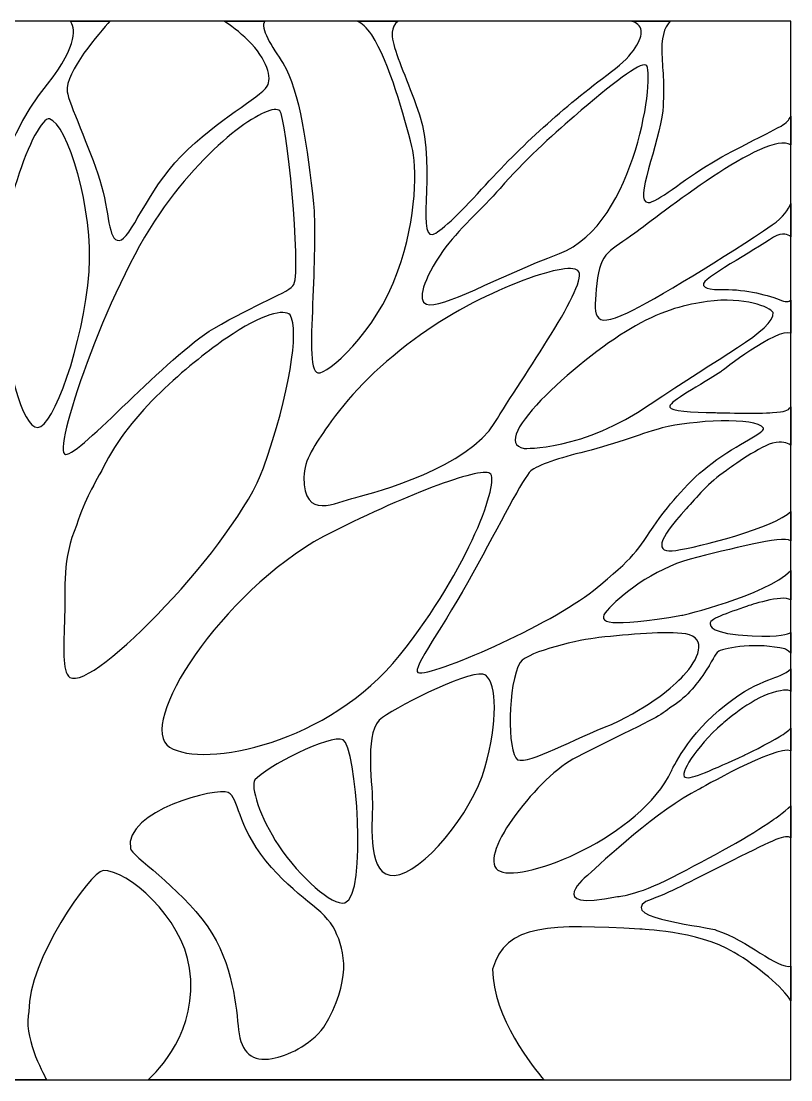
# Model space of a CAD drawing. Header units: centimetres. Extents: x -27.5 to -1.9, y -9.5 to -3.
# Drawn here: x -25.14 to -20.45, y -9.5 to -3.04 of the extents above; entities that cross this region are included whole.
import ezdxf

# ---------------------------------------------------------------- set-up
doc = ezdxf.new("R2010")
doc.units = ezdxf.units.CM
doc.header["$MEASUREMENT"] = 0
doc.layers.add('layer 1', color=7, linetype='Continuous')

msp = doc.modelspace()

# ---------------------------------------------------------------- linework, layer by layer
at = {"layer": 'layer 1', "color": 7}
msp.add_open_spline([(-27.5, -3.04038), (-27.5, -3.04038), (-20.44533, -3.04038), (-20.44533, -3.04038), (-20.44533, -3.04038), (-20.44533, -3.04038), (-20.44533, -9.5), (-20.44533, -9.5), (-20.44533, -9.5), (-20.44533, -9.5), (-27.5, -9.5), (-27.5, -9.5), (-27.5, -9.5), (-27.5, -9.5), (-27.5, -3.04038), (-27.5, -3.04038)], degree=3, knots=[0, 0, 0, 0, 0.2, 0.2, 0.2, 0.2, 0.4, 0.4, 0.4, 0.4, 0.6, 0.6, 0.6, 0.6, 1, 1, 1, 1], dxfattribs=at)
at = {"layer": 'layer 1', "color": 250}
for points, knots in [([(-27.5, -7.20991), (-27.42128, -7.20229), (-27.19148, -7.34432), (-27.08765, -7.40918), (-27.08765, -7.40918), (-26.85277, -7.57101), (-26.43602, -8.1402), (-26.42528, -8.37492), (-26.42528, -8.37492), (-26.29251, -8.64586), (-26.32663, -9.3096), (-26.84005, -9.5), (-26.84005, -9.5), (-26.84005, -9.5), (-24.98328, -9.5), (-24.98328, -9.5), (-24.98328, -9.5), (-25.00956, -9.45255), (-25.12788, -9.22732), (-25.09061, -9.08244), (-25.09061, -9.08244), (-25.10057, -8.77826), (-24.71428, -8.22751), (-24.63874, -8.22368), (-24.63874, -8.22368), (-24.49134, -8.21621), (-24.15662, -8.50607), (-24.11166, -8.81775), (-24.11166, -8.81775), (-24.0559, -9.20426), (-24.30918, -9.4511), (-24.36465, -9.5), (-24.36465, -9.5), (-24.36465, -9.5), (-21.95089, -9.5), (-21.95089, -9.5), (-21.95089, -9.5), (-22.01423, -9.42657), (-22.26354, -9.1189), (-22.26354, -8.82535), (-22.26354, -8.82535), (-22.18777, -8.54419), (-21.90345, -8.54925), (-21.36613, -8.58116), (-21.36613, -8.58116), (-21.36613, -8.58116), (-21.0229, -8.5861), (-20.79064, -8.72247), (-20.79064, -8.72247), (-20.64595, -8.80743), (-20.49213, -8.93859), (-20.44533, -9.01753), (-20.44533, -9.01753), (-20.44533, -9.01753), (-20.44533, -8.807), (-20.44533, -8.807), (-20.44533, -8.807), (-20.52606, -8.82489), (-20.71232, -8.64708), (-20.89562, -8.58797), (-20.89562, -8.58797), (-20.94012, -8.56375), (-21.49059, -8.51638), (-21.32888, -8.41236), (-21.32888, -8.41236), (-21.1502, -8.34325), (-21.1167, -8.31896), (-20.80179, -8.16204), (-20.80179, -8.16204), (-20.5331, -8.02815), (-20.48169, -8.00205), (-20.44533, -8.02338), (-20.44533, -8.02338), (-20.44533, -8.02338), (-20.44533, -7.82717), (-20.44533, -7.82717), (-20.44533, -7.82717), (-20.48136, -7.86732), (-20.56284, -7.91918), (-20.56284, -7.91918), (-20.56284, -7.91918), (-20.67242, -8.0003), (-20.94027, -8.1471), (-21.16585, -8.26292), (-21.16585, -8.26292), (-21.39143, -8.37873), (-21.50308, -8.38226), (-21.50308, -8.38226), (-21.50308, -8.38226), (-21.96761, -8.47753), (-21.68176, -8.24984), (-21.68176, -8.24984), (-21.68176, -8.24984), (-21.59921, -8.17326), (-21.24425, -7.8448), (-21.00727, -7.72863), (-21.00727, -7.72863), (-21.00727, -7.72863), (-20.53657, -7.45685), (-20.44533, -7.49239), (-20.44533, -7.49239), (-20.44533, -7.49239), (-20.44533, -7.35521), (-20.44533, -7.35521), (-20.44533, -7.35521), (-20.45898, -7.37171), (-20.48184, -7.38563), (-20.51593, -7.40731), (-20.51593, -7.40731), (-20.57176, -7.44281), (-20.73257, -7.52126), (-20.73257, -7.52126), (-20.73257, -7.52126), (-20.73264, -7.52131), (-20.73272, -7.52135), (-20.7328, -7.52139), (-20.7328, -7.52139), (-20.91462, -7.60213), (-21.05407, -7.67078), (-21.08992, -7.65391), (-21.08992, -7.65391), (-21.12568, -7.6371), (-21.0309, -7.47618), (-20.86212, -7.32698), (-20.86212, -7.32698), (-20.86212, -7.32698), (-20.69069, -7.17659), (-20.56003, -7.13876), (-20.56003, -7.13876), (-20.47676, -7.11465), (-20.45497, -7.11976), (-20.44533, -7.13099), (-20.44533, -7.13099), (-20.44533, -7.13099), (-20.44533, -6.99309), (-20.44533, -6.99309), (-20.44533, -6.99309), (-20.51791, -7.06053), (-20.61718, -7.03732), (-20.83974, -7.20929), (-20.83974, -7.20929), (-21.07424, -7.3905), (-21.17255, -7.61466), (-21.17255, -7.61466), (-21.17255, -7.61466), (-21.36368, -8.01818), (-22.06508, -8.29467), (-22.21777, -8.22742), (-22.21777, -8.22742), (-22.37857, -8.16016), (-22.00321, -7.67244), (-21.77481, -7.54429), (-21.77481, -7.54429), (-21.24898, -7.27634), (-21.26802, -7.29911), (-21.18236, -7.22945), (-21.18236, -7.22945), (-21.09404, -7.18233), (-21.01225, -7.07685), (-20.98155, -7.03216), (-20.98155, -7.03216), (-20.91952, -6.94185), (-20.90935, -6.90079), (-20.88499, -6.88516), (-20.88499, -6.88516), (-20.84312, -6.86135), (-20.64546, -6.83052), (-20.48131, -6.87115), (-20.48131, -6.87115), (-20.48131, -6.87115), (-20.46626, -6.87804), (-20.44533, -6.89637), (-20.44533, -6.89637), (-20.44533, -6.89637), (-20.44533, -6.76961), (-20.44533, -6.76961), (-20.44533, -6.76961), (-20.46116, -6.78269), (-20.50804, -6.79702), (-20.68121, -6.79082), (-20.68121, -6.79082), (-20.94252, -6.78147), (-20.93582, -6.72357), (-20.93582, -6.72357), (-20.93582, -6.72357), (-20.95357, -6.68895), (-20.83346, -6.65354), (-20.71024, -6.60961), (-20.71024, -6.60961), (-20.71024, -6.60961), (-20.4948, -6.53552), (-20.44533, -6.57211), (-20.44533, -6.57211), (-20.44533, -6.57211), (-20.44533, -6.39314), (-20.44533, -6.39314), (-20.44533, -6.39314), (-20.60226, -6.54637), (-21.10997, -6.66566), (-21.10997, -6.66566), (-21.10997, -6.66566), (-21.55223, -6.73852), (-21.63706, -6.71796), (-21.5656, -6.63577), (-21.5656, -6.63577), (-21.49415, -6.55357), (-21.282, -6.38128), (-21.05862, -6.32379), (-21.05862, -6.32379), (-20.81585, -6.26131), (-20.50087, -6.1779), (-20.44533, -6.21076), (-20.44533, -6.21076), (-20.44533, -6.21076), (-20.44533, -6.03204), (-20.44533, -6.03204), (-20.44533, -6.03204), (-20.53975, -6.12937), (-21.01342, -6.25085), (-21.14575, -6.26961), (-21.14575, -6.26961), (-21.2775, -6.28829), (-21.26185, -6.20985), (-21.08319, -6.01555), (-21.08319, -6.01555), (-21.02015, -5.947), (-20.94888, -5.85678), (-20.83755, -5.78111), (-20.83755, -5.78111), (-20.83755, -5.78111), (-20.65361, -5.64544), (-20.55755, -5.61554), (-20.55755, -5.61554), (-20.49304, -5.60388), (-20.47452, -5.60875), (-20.44533, -5.62822), (-20.44533, -5.62822), (-20.44533, -5.62822), (-20.44533, -5.39287), (-20.44533, -5.39287), (-20.44533, -5.39287), (-20.46496, -5.42148), (-20.47909, -5.42159), (-20.55614, -5.42895), (-20.55614, -5.42895), (-20.63432, -5.43642), (-20.90677, -5.42887), (-20.90677, -5.42887), (-20.90677, -5.42887), (-21.05378, -5.42702), (-21.17595, -5.41843), (-21.18372, -5.39532), (-21.18372, -5.39532), (-21.19328, -5.3669), (-21.04896, -5.29249), (-20.87143, -5.17947), (-20.87143, -5.17947), (-20.87143, -5.17947), (-20.52881, -4.90741), (-20.44533, -4.94452), (-20.44533, -4.94452), (-20.44533, -4.94452), (-20.44533, -4.74207), (-20.44533, -4.74207), (-20.44533, -4.74207), (-20.45585, -4.75209), (-20.47628, -4.75575), (-20.51593, -4.73962), (-20.51593, -4.73962), (-20.59856, -4.70599), (-20.74596, -4.67235), (-20.87552, -4.67796), (-20.87552, -4.67796), (-20.98272, -4.67983), (-20.97825, -4.64808), (-20.97825, -4.64808), (-20.97825, -4.64808), (-20.9926, -4.61583), (-20.67152, -4.44036), (-20.55, -4.35805), (-20.55, -4.35805), (-20.49437, -4.32759), (-20.46128, -4.34233), (-20.44533, -4.35567), (-20.44533, -4.35567), (-20.44533, -4.35567), (-20.44533, -4.15234), (-20.44533, -4.15234), (-20.44533, -4.15234), (-20.45926, -4.18732), (-20.49009, -4.23719), (-20.55836, -4.28379), (-20.55836, -4.28379), (-20.82736, -4.46741), (-21.28697, -4.74802), (-21.44053, -4.81994), (-21.44053, -4.81994), (-21.66389, -4.92455), (-21.64598, -4.83488), (-21.62813, -4.6406), (-21.62813, -4.6406), (-21.61028, -4.44632), (-21.53883, -4.43885), (-21.39588, -4.33423), (-21.39588, -4.33423), (-21.25631, -4.23209), (-20.59113, -3.699), (-20.44533, -3.79541), (-20.44533, -3.79541), (-20.44533, -3.79541), (-20.44533, -3.62081), (-20.44533, -3.62081), (-20.44533, -3.62081), (-20.45528, -3.64094), (-20.47308, -3.66288), (-20.50476, -3.68037), (-20.50476, -3.68037), (-20.61644, -3.74203), (-20.75894, -3.80571), (-20.92687, -3.90455), (-20.92687, -3.90455), (-21.1107, -4.01278), (-21.25852, -4.14741), (-21.31548, -4.14741), (-21.31548, -4.14741), (-21.40803, -4.14741), (-21.24565, -3.78453), (-21.22612, -3.58697), (-21.22612, -3.58697), (-21.21498, -3.43706), (-21.2261, -3.35201), (-21.23172, -3.2423), (-21.23172, -3.2423), (-21.23634, -3.15197), (-21.21844, -3.0763), (-21.18077, -3.04038), (-21.18077, -3.04038), (-21.18077, -3.04038), (-21.41485, -3.04038), (-21.41485, -3.04038), (-21.41485, -3.04038), (-21.38914, -3.05005), (-21.3591, -3.06776), (-21.35735, -3.09799), (-21.35735, -3.09799), (-21.35429, -3.15135), (-21.39698, -3.24184), (-21.53881, -3.34786), (-21.53881, -3.34786), (-21.83853, -3.57192), (-22.08264, -3.79154), (-22.33055, -4.06615), (-22.33055, -4.06615), (-22.46853, -4.219), (-22.59086, -4.33286), (-22.6287, -4.3417), (-22.6287, -4.3417), (-22.73256, -4.36598), (-22.59185, -3.8728), (-22.73143, -3.54962), (-22.73143, -3.54962), (-22.79202, -3.38266), (-22.86148, -3.22951), (-22.87326, -3.14983), (-22.87326, -3.14983), (-22.87326, -3.14983), (-22.89171, -3.07263), (-22.83875, -3.04038), (-22.83875, -3.04038), (-22.83875, -3.04038), (-23.08732, -3.04038), (-23.08732, -3.04038), (-23.08732, -3.04038), (-23.06299, -3.05318), (-23.03094, -3.07772), (-23.00056, -3.12461), (-23.00056, -3.12461), (-22.89223, -3.29181), (-22.80212, -3.62379), (-22.75601, -3.80555), (-22.75601, -3.80555), (-22.72651, -3.92179), (-22.72151, -4.23357), (-22.84311, -4.57055), (-22.84311, -4.57055), (-22.97947, -4.94837), (-23.27338, -5.19641), (-23.32887, -5.18703), (-23.32887, -5.18703), (-23.38275, -5.17792), (-23.36881, -4.95953), (-23.35902, -4.72187), (-23.35902, -4.72187), (-23.34973, -4.49646), (-23.34559, -4.25373), (-23.35567, -4.15582), (-23.35567, -4.15582), (-23.39068, -3.81529), (-23.44277, -3.46087), (-23.53992, -3.29928), (-23.53992, -3.29928), (-23.60958, -3.19596), (-23.68511, -3.07858), (-23.65267, -3.04038), (-23.65267, -3.04038), (-23.65267, -3.04038), (-23.89997, -3.04038), (-23.89997, -3.04038), (-23.89997, -3.04038), (-23.8676, -3.06229), (-23.80488, -3.10708), (-23.75432, -3.15731), (-23.75432, -3.15731), (-23.63728, -3.27358), (-23.60711, -3.38925), (-23.63817, -3.43753), (-23.63817, -3.43753), (-23.68508, -3.51038), (-23.93554, -3.6335), (-24.16303, -3.86439), (-24.16303, -3.86439), (-24.371, -4.07545), (-24.47275, -4.37728), (-24.54048, -4.37907), (-24.54048, -4.37907), (-24.61116, -4.38092), (-24.59641, -4.21168), (-24.65884, -4.01011), (-24.65884, -4.01011), (-24.72169, -3.80722), (-24.84921, -3.54003), (-24.85761, -3.47116), (-24.85761, -3.47116), (-24.87205, -3.35279), (-24.65682, -3.10616), (-24.59717, -3.04038), (-24.59717, -3.04038), (-24.59717, -3.04038), (-24.83822, -3.04038), (-24.83822, -3.04038), (-24.83822, -3.04038), (-24.81307, -3.07462), (-24.78164, -3.17706), (-24.9771, -3.42444), (-24.9771, -3.42444), (-25.29201, -3.80555), (-25.33556, -4.28752), (-25.42266, -4.35197), (-25.42266, -4.35197), (-25.50976, -4.41643), (-25.87157, -4.14741), (-26.08597, -3.90082), (-26.08597, -3.90082), (-26.30038, -3.65422), (-26.22653, -3.45167), (-26.13623, -3.30395), (-26.13623, -3.30395), (-26.02986, -3.12996), (-25.94435, -3.06409), (-25.90321, -3.04038), (-25.90321, -3.04038), (-25.90321, -3.04038), (-26.13639, -3.04038), (-26.13639, -3.04038), (-26.13639, -3.04038), (-26.11515, -3.06551), (-26.10755, -3.13513), (-26.26464, -3.32544), (-26.26464, -3.32544), (-26.76269, -3.80555), (-26.7504, -4.20906), (-26.79284, -4.27912), (-26.79284, -4.27912), (-26.82922, -4.31535), (-26.98494, -4.27004), (-27.15129, -4.21747), (-27.15129, -4.21747), (-27.29156, -4.17314), (-27.44033, -4.11198), (-27.5, -4.07763), (-27.5, -4.07763), (-27.5, -4.07763), (-27.5, -4.27736), (-27.5, -4.27736), (-27.5, -4.27736), (-27.48208, -4.26379), (-27.44717, -4.24469), (-27.39412, -4.24658), (-27.39412, -4.24658), (-27.27565, -4.2508), (-27.05668, -4.31802), (-26.81853, -4.4287), (-26.81853, -4.4287), (-26.41652, -4.61551), (-26.10383, -5.03666), (-26.10383, -5.10391), (-26.10383, -5.10391), (-26.10385, -5.17116), (-26.53711, -5.3206), (-26.73811, -5.66434), (-26.73811, -5.66434), (-26.87022, -5.89023), (-26.86319, -6.02256), (-26.93019, -6.0417), (-26.93019, -6.0417), (-26.99343, -6.05976), (-27.35404, -5.83576), (-27.5, -5.6727), (-27.5, -5.6727), (-27.5, -5.6727), (-27.5, -5.86258), (-27.5, -5.86258), (-27.5, -5.86258), (-27.4291, -5.85236), (-27.34435, -5.93093), (-27.19317, -6.01648), (-27.19317, -6.01648), (-27.02232, -6.11316), (-26.95699, -6.22104), (-26.95699, -6.22104), (-26.95699, -6.22104), (-26.88999, -6.35182), (-26.88051, -7.28027), (-26.96259, -7.30036), (-26.96259, -7.30036), (-27.043, -7.32004), (-27.26883, -7.22554), (-27.5, -7.07682), (-27.5, -7.07682), (-27.5, -7.07682), (-27.5, -7.20991), (-27.5, -7.20991)], [0, 0, 0, 0, 0.0074627, 0.0074627, 0.0074627, 0.0074627, 0.0149254, 0.0149254, 0.0149254, 0.0149254, 0.0223881, 0.0223881, 0.0223881, 0.0223881, 0.0298507, 0.0298507, 0.0298507, 0.0298507, 0.0373134, 0.0373134, 0.0373134, 0.0373134, 0.0447761, 0.0447761, 0.0447761, 0.0447761, 0.0522388, 0.0522388, 0.0522388, 0.0522388, 0.0597015, 0.0597015, 0.0597015, 0.0597015, 0.0671642, 0.0671642, 0.0671642, 0.0671642, 0.0746269, 0.0746269, 0.0746269, 0.0746269, 0.0820896, 0.0820896, 0.0820896, 0.0820896, 0.0895522, 0.0895522, 0.0895522, 0.0895522, 0.0970149, 0.0970149, 0.0970149, 0.0970149, 0.1044776, 0.1044776, 0.1044776, 0.1044776, 0.1119403, 0.1119403, 0.1119403, 0.1119403, 0.119403, 0.119403, 0.119403, 0.119403, 0.1268657, 0.1268657, 0.1268657, 0.1268657, 0.1343284, 0.1343284, 0.1343284, 0.1343284, 0.141791, 0.141791, 0.141791, 0.141791, 0.1492537, 0.1492537, 0.1492537, 0.1492537, 0.1567164, 0.1567164, 0.1567164, 0.1567164, 0.1641791, 0.1641791, 0.1641791, 0.1641791, 0.1716418, 0.1716418, 0.1716418, 0.1716418, 0.1791045, 0.1791045, 0.1791045, 0.1791045, 0.1865672, 0.1865672, 0.1865672, 0.1865672, 0.1940299, 0.1940299, 0.1940299, 0.1940299, 0.2014925, 0.2014925, 0.2014925, 0.2014925, 0.2089552, 0.2089552, 0.2089552, 0.2089552, 0.2164179, 0.2164179, 0.2164179, 0.2164179, 0.2238806, 0.2238806, 0.2238806, 0.2238806, 0.2313433, 0.2313433, 0.2313433, 0.2313433, 0.238806, 0.238806, 0.238806, 0.238806, 0.2462687, 0.2462687, 0.2462687, 0.2462687, 0.2537313, 0.2537313, 0.2537313, 0.2537313, 0.261194, 0.261194, 0.261194, 0.261194, 0.2686567, 0.2686567, 0.2686567, 0.2686567, 0.2761194, 0.2761194, 0.2761194, 0.2761194, 0.2835821, 0.2835821, 0.2835821, 0.2835821, 0.2910448, 0.2910448, 0.2910448, 0.2910448, 0.2985075, 0.2985075, 0.2985075, 0.2985075, 0.3059701, 0.3059701, 0.3059701, 0.3059701, 0.3134328, 0.3134328, 0.3134328, 0.3134328, 0.3208955, 0.3208955, 0.3208955, 0.3208955, 0.3283582, 0.3283582, 0.3283582, 0.3283582, 0.3358209, 0.3358209, 0.3358209, 0.3358209, 0.3432836, 0.3432836, 0.3432836, 0.3432836, 0.3507463, 0.3507463, 0.3507463, 0.3507463, 0.358209, 0.358209, 0.358209, 0.358209, 0.3656716, 0.3656716, 0.3656716, 0.3656716, 0.3731343, 0.3731343, 0.3731343, 0.3731343, 0.380597, 0.380597, 0.380597, 0.380597, 0.3880597, 0.3880597, 0.3880597, 0.3880597, 0.3955224, 0.3955224, 0.3955224, 0.3955224, 0.4029851, 0.4029851, 0.4029851, 0.4029851, 0.4104478, 0.4104478, 0.4104478, 0.4104478, 0.4179104, 0.4179104, 0.4179104, 0.4179104, 0.4253731, 0.4253731, 0.4253731, 0.4253731, 0.4328358, 0.4328358, 0.4328358, 0.4328358, 0.4402985, 0.4402985, 0.4402985, 0.4402985, 0.4477612, 0.4477612, 0.4477612, 0.4477612, 0.4552239, 0.4552239, 0.4552239, 0.4552239, 0.4626866, 0.4626866, 0.4626866, 0.4626866, 0.4701493, 0.4701493, 0.4701493, 0.4701493, 0.4776119, 0.4776119, 0.4776119, 0.4776119, 0.4850746, 0.4850746, 0.4850746, 0.4850746, 0.4925373, 0.4925373, 0.4925373, 0.4925373, 0.5, 0.5, 0.5, 0.5, 0.5074627, 0.5074627, 0.5074627, 0.5074627, 0.5149254, 0.5149254, 0.5149254, 0.5149254, 0.5223881, 0.5223881, 0.5223881, 0.5223881, 0.5298507, 0.5298507, 0.5298507, 0.5298507, 0.5373134, 0.5373134, 0.5373134, 0.5373134, 0.5447761, 0.5447761, 0.5447761, 0.5447761, 0.5522388, 0.5522388, 0.5522388, 0.5522388, 0.5597015, 0.5597015, 0.5597015, 0.5597015, 0.5671642, 0.5671642, 0.5671642, 0.5671642, 0.5746269, 0.5746269, 0.5746269, 0.5746269, 0.5820896, 0.5820896, 0.5820896, 0.5820896, 0.5895522, 0.5895522, 0.5895522, 0.5895522, 0.5970149, 0.5970149, 0.5970149, 0.5970149, 0.6044776, 0.6044776, 0.6044776, 0.6044776, 0.6119403, 0.6119403, 0.6119403, 0.6119403, 0.619403, 0.619403, 0.619403, 0.619403, 0.6268657, 0.6268657, 0.6268657, 0.6268657, 0.6343284, 0.6343284, 0.6343284, 0.6343284, 0.641791, 0.641791, 0.641791, 0.641791, 0.6492537, 0.6492537, 0.6492537, 0.6492537, 0.6567164, 0.6567164, 0.6567164, 0.6567164, 0.6641791, 0.6641791, 0.6641791, 0.6641791, 0.6716418, 0.6716418, 0.6716418, 0.6716418, 0.6791045, 0.6791045, 0.6791045, 0.6791045, 0.6865672, 0.6865672, 0.6865672, 0.6865672, 0.6940299, 0.6940299, 0.6940299, 0.6940299, 0.7014925, 0.7014925, 0.7014925, 0.7014925, 0.7089552, 0.7089552, 0.7089552, 0.7089552, 0.7164179, 0.7164179, 0.7164179, 0.7164179, 0.7238806, 0.7238806, 0.7238806, 0.7238806, 0.7313433, 0.7313433, 0.7313433, 0.7313433, 0.738806, 0.738806, 0.738806, 0.738806, 0.7462687, 0.7462687, 0.7462687, 0.7462687, 0.7537313, 0.7537313, 0.7537313, 0.7537313, 0.761194, 0.761194, 0.761194, 0.761194, 0.7686567, 0.7686567, 0.7686567, 0.7686567, 0.7761194, 0.7761194, 0.7761194, 0.7761194, 0.7835821, 0.7835821, 0.7835821, 0.7835821, 0.7910448, 0.7910448, 0.7910448, 0.7910448, 0.7985075, 0.7985075, 0.7985075, 0.7985075, 0.8059701, 0.8059701, 0.8059701, 0.8059701, 0.8134328, 0.8134328, 0.8134328, 0.8134328, 0.8208955, 0.8208955, 0.8208955, 0.8208955, 0.8283582, 0.8283582, 0.8283582, 0.8283582, 0.8358209, 0.8358209, 0.8358209, 0.8358209, 0.8432836, 0.8432836, 0.8432836, 0.8432836, 0.8507463, 0.8507463, 0.8507463, 0.8507463, 0.858209, 0.858209, 0.858209, 0.858209, 0.8656716, 0.8656716, 0.8656716, 0.8656716, 0.8731343, 0.8731343, 0.8731343, 0.8731343, 0.880597, 0.880597, 0.880597, 0.880597, 0.8880597, 0.8880597, 0.8880597, 0.8880597, 0.8955224, 0.8955224, 0.8955224, 0.8955224, 0.9029851, 0.9029851, 0.9029851, 0.9029851, 0.9104478, 0.9104478, 0.9104478, 0.9104478, 0.9179104, 0.9179104, 0.9179104, 0.9179104, 0.9253731, 0.9253731, 0.9253731, 0.9253731, 0.9328358, 0.9328358, 0.9328358, 0.9328358, 0.9402985, 0.9402985, 0.9402985, 0.9402985, 0.9477612, 0.9477612, 0.9477612, 0.9477612, 0.9552239, 0.9552239, 0.9552239, 0.9552239, 0.9626866, 0.9626866, 0.9626866, 0.9626866, 0.9701493, 0.9701493, 0.9701493, 0.9701493, 0.9776119, 0.9776119, 0.9776119, 0.9776119, 0.9850746, 0.9850746, 0.9850746, 0.9850746, 1, 1, 1, 1]), ([(-22.56474, -4.44026), (-22.48125, -4.32075), (-22.32425, -4.18209), (-22.21856, -4.06101), (-22.21856, -4.06101), (-22.07242, -3.89358), (-21.90725, -3.74252), (-21.76631, -3.62107), (-21.76631, -3.62107), (-21.53138, -3.41867), (-21.36681, -3.2917), (-21.32912, -3.30862), (-21.32912, -3.30862), (-21.26882, -3.33571), (-21.38327, -4.27959), (-21.85676, -4.45893), (-21.85676, -4.45893), (-22.23644, -4.59904), (-22.5759, -4.80267), (-22.66747, -4.76717), (-22.66747, -4.76717), (-22.72275, -4.74575), (-22.69184, -4.62221), (-22.56474, -4.44026)], [0, 0, 0, 0, 0.1428571, 0.1428571, 0.1428571, 0.1428571, 0.2857143, 0.2857143, 0.2857143, 0.2857143, 0.4285714, 0.4285714, 0.4285714, 0.4285714, 0.5714286, 0.5714286, 0.5714286, 0.5714286, 0.7142857, 0.7142857, 0.7142857, 0.7142857, 1, 1, 1, 1]), ([(-24.29561, -4.21607), (-23.974, -3.75277), (-23.61777, -3.53327), (-23.56194, -3.58744), (-23.56194, -3.58744), (-23.51839, -3.62667), (-23.43129, -4.5486), (-23.47484, -4.64667), (-23.47484, -4.64667), (-23.49523, -4.69257), (-23.71495, -4.76794), (-23.96395, -4.91569), (-23.96395, -4.91569), (-24.247, -5.08361), (-24.77803, -5.68815), (-24.86736, -5.68442), (-24.86736, -5.68442), (-24.95668, -5.68069), (-24.61721, -4.67936), (-24.29561, -4.21607)], [0, 0, 0, 0, 0.1666667, 0.1666667, 0.1666667, 0.1666667, 0.3333333, 0.3333333, 0.3333333, 0.3333333, 0.5, 0.5, 0.5, 0.5, 0.6666667, 0.6666667, 0.6666667, 0.6666667, 1, 1, 1, 1]), ([(-25.26936, -4.713), (-25.30509, -4.28707), (-25.05264, -3.6171), (-24.96562, -3.63695), (-24.96562, -3.63695), (-24.85507, -3.66217), (-24.69525, -4.19513), (-24.72441, -4.56729), (-24.72441, -4.56729), (-24.76014, -5.0231), (-24.94328, -5.5163), (-25.03708, -5.52003), (-25.03708, -5.52003), (-25.13088, -5.52377), (-25.23364, -5.13893), (-25.26936, -4.713)], [0, 0, 0, 0, 0.2, 0.2, 0.2, 0.2, 0.4, 0.4, 0.4, 0.4, 0.6, 0.6, 0.6, 0.6, 1, 1, 1, 1]), ([(-22.74118, -4.98201), (-22.33917, -4.6831), (-21.80482, -4.49886), (-21.74452, -4.56236), (-21.74452, -4.56236), (-21.66145, -4.62588), (-22.08904, -5.22113), (-22.24984, -5.49014), (-22.24984, -5.49014), (-22.41065, -5.75915), (-22.97346, -5.91607), (-23.09851, -5.94597), (-23.09851, -5.94597), (-23.22356, -5.97586), (-23.41449, -6.09202), (-23.41449, -5.82301), (-23.41449, -5.82301), (-23.41449, -5.71793), (-23.34252, -5.61834), (-23.26811, -5.51072), (-23.26811, -5.51072), (-23.15202, -5.34283), (-22.98615, -5.16415), (-22.74118, -4.98201)], [0, 0, 0, 0, 0.1428571, 0.1428571, 0.1428571, 0.1428571, 0.2857143, 0.2857143, 0.2857143, 0.2857143, 0.4285714, 0.4285714, 0.4285714, 0.4285714, 0.5714286, 0.5714286, 0.5714286, 0.5714286, 0.7142857, 0.7142857, 0.7142857, 0.7142857, 1, 1, 1, 1]), ([(-21.3922, -4.89982), (-21.2183, -4.79951), (-21.07685, -4.76911), (-20.95446, -4.75035), (-20.95446, -4.75035), (-20.72248, -4.72185), (-20.57435, -4.78526), (-20.55246, -4.81761), (-20.55246, -4.81761), (-20.54275, -4.92566), (-20.89194, -5.0941), (-21.30287, -5.37805), (-21.30287, -5.37805), (-21.7138, -5.662), (-22.07116, -5.64706), (-22.07116, -5.64706), (-22.07116, -5.64706), (-22.31236, -5.60969), (-21.70488, -5.07168), (-21.3922, -4.89982)], [0, 0, 0, 0, 0.1666667, 0.1666667, 0.1666667, 0.1666667, 0.3333333, 0.3333333, 0.3333333, 0.3333333, 0.5, 0.5, 0.5, 0.5, 0.6666667, 0.6666667, 0.6666667, 0.6666667, 1, 1, 1, 1]), ([(-24.84056, -7.04443), (-24.89188, -7.00668), (-24.87831, -6.86284), (-24.87343, -6.66914), (-24.87343, -6.66914), (-24.86939, -6.50863), (-24.88856, -6.31389), (-24.80013, -6.11689), (-24.80013, -6.11689), (-24.74524, -5.94477), (-24.69857, -5.88236), (-24.62167, -5.733), (-24.62167, -5.733), (-24.45193, -5.40327), (-24.08139, -5.10984), (-23.8869, -4.97453), (-23.8869, -4.97453), (-23.66572, -4.82066), (-23.53179, -4.798), (-23.49829, -4.83162), (-23.49829, -4.83162), (-23.44134, -4.9297), (-23.50051, -5.3108), (-23.66132, -5.76663), (-23.66132, -5.76663), (-23.82213, -6.22245), (-24.70209, -7.13597), (-24.84056, -7.04443)], [0, 0, 0, 0, 0.125, 0.125, 0.125, 0.125, 0.25, 0.25, 0.25, 0.25, 0.375, 0.375, 0.375, 0.375, 0.5, 0.5, 0.5, 0.5, 0.625, 0.625, 0.625, 0.625, 0.75, 0.75, 0.75, 0.75, 1, 1, 1, 1]), ([(-20.61275, -5.52377), (-20.59732, -5.5496), (-20.76605, -5.61729), (-20.92544, -5.73673), (-20.92544, -5.73673), (-21.06374, -5.84036), (-21.1884, -5.99033), (-21.26155, -6.09447), (-21.26155, -6.09447), (-21.39112, -6.27898), (-21.39, -6.30465), (-21.64905, -6.51388), (-21.64905, -6.51388), (-21.9081, -6.72312), (-22.63392, -7.04256), (-22.71883, -7.01454), (-22.71883, -7.01454), (-22.76211, -7.00025), (-22.55402, -6.71917), (-22.38381, -6.40926), (-22.38381, -6.40926), (-22.22021, -6.11132), (-22.07373, -5.82164), (-22.03104, -5.78501), (-22.03104, -5.78501), (-21.98979, -5.74962), (-21.8583, -5.70548), (-21.69595, -5.66575), (-21.69595, -5.66575), (-21.51565, -5.62162), (-21.32318, -5.54548), (-21.22917, -5.52189), (-21.22917, -5.52189), (-21.05052, -5.47706), (-20.65518, -5.45277), (-20.61275, -5.52377)], [0, 0, 0, 0, 0.1, 0.1, 0.1, 0.1, 0.2, 0.2, 0.2, 0.2, 0.3, 0.3, 0.3, 0.3, 0.4, 0.4, 0.4, 0.4, 0.5, 0.5, 0.5, 0.5, 0.6, 0.6, 0.6, 0.6, 0.7, 0.7, 0.7, 0.7, 0.8, 0.8, 0.8, 0.8, 1, 1, 1, 1]), ([(-22.8305, -6.90993), (-23.25931, -7.44794), (-24.02315, -7.60114), (-24.23308, -7.47036), (-24.23308, -7.47036), (-24.44301, -7.33959), (-23.91815, -6.52508), (-23.29504, -6.18508), (-23.29504, -6.18508), (-22.8171, -5.93849), (-22.34279, -5.75892), (-22.28025, -5.80002), (-22.28025, -5.80002), (-22.21769, -5.84112), (-22.40169, -6.3719), (-22.8305, -6.90993)], [0, 0, 0, 0, 0.2, 0.2, 0.2, 0.2, 0.4, 0.4, 0.4, 0.4, 0.6, 0.6, 0.6, 0.6, 1, 1, 1, 1]), ([(-21.08624, -6.77915), (-20.94999, -6.80157), (-21.01082, -6.93888), (-21.09904, -7.03211), (-21.09904, -7.03211), (-21.16882, -7.10584), (-21.28715, -7.21307), (-21.53827, -7.33162), (-21.53827, -7.33162), (-21.76833, -7.41755), (-22.03766, -7.57497), (-22.11136, -7.54696), (-22.11136, -7.54696), (-22.17614, -7.50399), (-22.17169, -7.07992), (-22.09574, -6.95289), (-22.09574, -6.95289), (-22.04214, -6.88376), (-21.7261, -6.81278), (-21.61555, -6.80157), (-21.61555, -6.80157), (-21.42921, -6.78268), (-21.20622, -6.75941), (-21.08624, -6.77915)], [0, 0, 0, 0, 0.1428571, 0.1428571, 0.1428571, 0.1428571, 0.2857143, 0.2857143, 0.2857143, 0.2857143, 0.4285714, 0.4285714, 0.4285714, 0.4285714, 0.5714286, 0.5714286, 0.5714286, 0.5714286, 0.7142857, 0.7142857, 0.7142857, 0.7142857, 1, 1, 1, 1]), ([(-22.86178, -8.25311), (-23.02928, -8.26432), (-22.99668, -7.95657), (-22.99668, -7.81086), (-22.99668, -7.81086), (-22.99668, -7.66515), (-23.04938, -7.36761), (-22.93548, -7.28915), (-22.93548, -7.28915), (-22.82158, -7.21069), (-22.37267, -6.98091), (-22.30566, -7.03135), (-22.30566, -7.03135), (-22.23867, -7.08179), (-22.22974, -7.31531), (-22.31014, -7.59553), (-22.31014, -7.59553), (-22.39055, -7.87576), (-22.69427, -8.2419), (-22.86178, -8.25311)], [0, 0, 0, 0, 0.1666667, 0.1666667, 0.1666667, 0.1666667, 0.3333333, 0.3333333, 0.3333333, 0.3333333, 0.5, 0.5, 0.5, 0.5, 0.6666667, 0.6666667, 0.6666667, 0.6666667, 1, 1, 1, 1]), ([(-23.16551, -8.41938), (-23.24052, -8.44095), (-23.4377, -8.2649), (-23.56752, -8.07191), (-23.56752, -8.07191), (-23.68508, -7.89714), (-23.74135, -7.70665), (-23.7127, -7.67025), (-23.7127, -7.67025), (-23.65239, -7.59366), (-23.25264, -7.38816), (-23.17446, -7.42553), (-23.17446, -7.42553), (-23.09628, -7.4629), (-23.02258, -8.37828), (-23.16551, -8.41938)], [0, 0, 0, 0, 0.2, 0.2, 0.2, 0.2, 0.4, 0.4, 0.4, 0.4, 0.6, 0.6, 0.6, 0.6, 1, 1, 1, 1]), ([(-23.29202, -9.17922), (-23.38113, -9.29264), (-23.5148, -9.35339), (-23.60784, -9.36997), (-23.60784, -9.36997), (-23.72746, -9.39127), (-23.79812, -9.33651), (-23.8132, -9.19465), (-23.8132, -9.19465), (-23.82626, -9.07178), (-23.84207, -8.78935), (-24.00415, -8.56135), (-24.00415, -8.56135), (-24.17477, -8.32135), (-24.46508, -8.1325), (-24.47241, -8.08866), (-24.47241, -8.08866), (-24.51109, -7.85725), (-23.94273, -7.71321), (-23.87572, -7.74684), (-23.87572, -7.74684), (-23.80872, -7.78047), (-23.8266, -7.93926), (-23.64569, -8.16344), (-23.64569, -8.16344), (-23.46479, -8.38761), (-23.28388, -8.4586), (-23.22359, -8.58937), (-23.22359, -8.58937), (-23.16328, -8.72015), (-23.12271, -8.89049), (-23.29202, -9.17922)], [0, 0, 0, 0, 0.1111111, 0.1111111, 0.1111111, 0.1111111, 0.2222222, 0.2222222, 0.2222222, 0.2222222, 0.3333333, 0.3333333, 0.3333333, 0.3333333, 0.4444444, 0.4444444, 0.4444444, 0.4444444, 0.5555556, 0.5555556, 0.5555556, 0.5555556, 0.6666667, 0.6666667, 0.6666667, 0.6666667, 0.7777778, 0.7777778, 0.7777778, 0.7777778, 1, 1, 1, 1])]:
    msp.add_open_spline(points, degree=3, knots=knots, dxfattribs=at)
at = {"layer": 'layer 1', "color": 250, "lineweight": 9}
for points, knots in [([(-27.5, -3.04038), (-27.5, -3.04038), (-20.44533, -3.04038), (-20.44533, -3.04038), (-20.44533, -3.04038), (-20.44533, -3.04038), (-20.44533, -9.5), (-20.44533, -9.5), (-20.44533, -9.5), (-20.44533, -9.5), (-27.5, -9.5), (-27.5, -9.5), (-27.5, -9.5), (-27.5, -9.5), (-27.5, -3.04038), (-27.5, -3.04038)], [0, 0, 0, 0, 0.2, 0.2, 0.2, 0.2, 0.4, 0.4, 0.4, 0.4, 0.6, 0.6, 0.6, 0.6, 1, 1, 1, 1]), ([(-24.83822, -3.04038), (-24.81307, -3.07462), (-24.78164, -3.17706), (-24.9771, -3.42444), (-24.9771, -3.42444), (-25.29201, -3.80555), (-25.33556, -4.28752), (-25.42266, -4.35197), (-25.42266, -4.35197), (-25.50976, -4.41643), (-25.87157, -4.14741), (-26.08597, -3.90082), (-26.08597, -3.90082), (-26.30038, -3.65422), (-26.22653, -3.45167), (-26.13623, -3.30395), (-26.13623, -3.30395), (-26.02986, -3.12996), (-25.94435, -3.06409), (-25.90321, -3.04038)], [0, 0, 0, 0, 0.1666667, 0.1666667, 0.1666667, 0.1666667, 0.3333333, 0.3333333, 0.3333333, 0.3333333, 0.5, 0.5, 0.5, 0.5, 0.6666667, 0.6666667, 0.6666667, 0.6666667, 1, 1, 1, 1]), ([(-23.89997, -3.04038), (-23.8676, -3.06229), (-23.80488, -3.10708), (-23.75432, -3.15731), (-23.75432, -3.15731), (-23.63728, -3.27358), (-23.60711, -3.38925), (-23.63817, -3.43753), (-23.63817, -3.43753), (-23.68508, -3.51038), (-23.93554, -3.6335), (-24.16303, -3.86439), (-24.16303, -3.86439), (-24.371, -4.07545), (-24.47275, -4.37728), (-24.54048, -4.37907), (-24.54048, -4.37907), (-24.61116, -4.38092), (-24.59641, -4.21168), (-24.65884, -4.01011), (-24.65884, -4.01011), (-24.72169, -3.80722), (-24.84921, -3.54003), (-24.85761, -3.47116), (-24.85761, -3.47116), (-24.87205, -3.35279), (-24.65682, -3.10616), (-24.59717, -3.04038)], [0, 0, 0, 0, 0.125, 0.125, 0.125, 0.125, 0.25, 0.25, 0.25, 0.25, 0.375, 0.375, 0.375, 0.375, 0.5, 0.5, 0.5, 0.5, 0.625, 0.625, 0.625, 0.625, 0.75, 0.75, 0.75, 0.75, 1, 1, 1, 1]), ([(-23.08732, -3.04038), (-23.06299, -3.05318), (-23.03094, -3.07772), (-23.00056, -3.12461), (-23.00056, -3.12461), (-22.89223, -3.29181), (-22.80212, -3.62379), (-22.75601, -3.80555), (-22.75601, -3.80555), (-22.72651, -3.92179), (-22.72151, -4.23357), (-22.84311, -4.57055), (-22.84311, -4.57055), (-22.97947, -4.94837), (-23.27338, -5.19641), (-23.32887, -5.18703), (-23.32887, -5.18703), (-23.38275, -5.17792), (-23.36881, -4.95953), (-23.35902, -4.72187), (-23.35902, -4.72187), (-23.34973, -4.49646), (-23.34559, -4.25373), (-23.35567, -4.15582), (-23.35567, -4.15582), (-23.39068, -3.81529), (-23.44277, -3.46087), (-23.53992, -3.29928), (-23.53992, -3.29928), (-23.60958, -3.19596), (-23.68511, -3.07858), (-23.65267, -3.04038)], [0, 0, 0, 0, 0.1111111, 0.1111111, 0.1111111, 0.1111111, 0.2222222, 0.2222222, 0.2222222, 0.2222222, 0.3333333, 0.3333333, 0.3333333, 0.3333333, 0.4444444, 0.4444444, 0.4444444, 0.4444444, 0.5555556, 0.5555556, 0.5555556, 0.5555556, 0.6666667, 0.6666667, 0.6666667, 0.6666667, 0.7777778, 0.7777778, 0.7777778, 0.7777778, 1, 1, 1, 1]), ([(-21.41485, -3.04038), (-21.38914, -3.05005), (-21.3591, -3.06776), (-21.35735, -3.09799), (-21.35735, -3.09799), (-21.35429, -3.15135), (-21.39698, -3.24184), (-21.53881, -3.34786), (-21.53881, -3.34786), (-21.83853, -3.57192), (-22.08264, -3.79154), (-22.33055, -4.06615), (-22.33055, -4.06615), (-22.46853, -4.219), (-22.59086, -4.33286), (-22.6287, -4.3417), (-22.6287, -4.3417), (-22.73256, -4.36598), (-22.59185, -3.8728), (-22.73143, -3.54962), (-22.73143, -3.54962), (-22.79202, -3.38266), (-22.86148, -3.22951), (-22.87326, -3.14983), (-22.87326, -3.14983), (-22.87326, -3.14983), (-22.89171, -3.07263), (-22.83875, -3.04038)], [0, 0, 0, 0, 0.125, 0.125, 0.125, 0.125, 0.25, 0.25, 0.25, 0.25, 0.375, 0.375, 0.375, 0.375, 0.5, 0.5, 0.5, 0.5, 0.625, 0.625, 0.625, 0.625, 0.75, 0.75, 0.75, 0.75, 1, 1, 1, 1]), ([(-20.44533, -3.62081), (-20.45528, -3.64094), (-20.47308, -3.66288), (-20.50476, -3.68037), (-20.50476, -3.68037), (-20.61644, -3.74203), (-20.75894, -3.80571), (-20.92687, -3.90455), (-20.92687, -3.90455), (-21.1107, -4.01278), (-21.25852, -4.14741), (-21.31548, -4.14741), (-21.31548, -4.14741), (-21.40803, -4.14741), (-21.24565, -3.78453), (-21.22612, -3.58697), (-21.22612, -3.58697), (-21.21498, -3.43706), (-21.2261, -3.35201), (-21.23172, -3.2423), (-21.23172, -3.2423), (-21.23634, -3.15197), (-21.21844, -3.0763), (-21.18077, -3.04038)], [0, 0, 0, 0, 0.1428571, 0.1428571, 0.1428571, 0.1428571, 0.2857143, 0.2857143, 0.2857143, 0.2857143, 0.4285714, 0.4285714, 0.4285714, 0.4285714, 0.5714286, 0.5714286, 0.5714286, 0.5714286, 0.7142857, 0.7142857, 0.7142857, 0.7142857, 1, 1, 1, 1]), ([(-22.56474, -4.44026), (-22.48125, -4.32075), (-22.32425, -4.18209), (-22.21856, -4.06101), (-22.21856, -4.06101), (-22.07242, -3.89358), (-21.90725, -3.74252), (-21.76631, -3.62107), (-21.76631, -3.62107), (-21.53138, -3.41867), (-21.36681, -3.2917), (-21.32912, -3.30862), (-21.32912, -3.30862), (-21.26882, -3.33571), (-21.38327, -4.27959), (-21.85676, -4.45893), (-21.85676, -4.45893), (-22.23644, -4.59904), (-22.5759, -4.80267), (-22.66747, -4.76717), (-22.66747, -4.76717), (-22.72275, -4.74575), (-22.69184, -4.62221), (-22.56474, -4.44026)], [0, 0, 0, 0, 0.1428571, 0.1428571, 0.1428571, 0.1428571, 0.2857143, 0.2857143, 0.2857143, 0.2857143, 0.4285714, 0.4285714, 0.4285714, 0.4285714, 0.5714286, 0.5714286, 0.5714286, 0.5714286, 0.7142857, 0.7142857, 0.7142857, 0.7142857, 1, 1, 1, 1]), ([(-24.29561, -4.21607), (-23.974, -3.75277), (-23.61777, -3.53327), (-23.56194, -3.58744), (-23.56194, -3.58744), (-23.51839, -3.62667), (-23.43129, -4.5486), (-23.47484, -4.64667), (-23.47484, -4.64667), (-23.49523, -4.69257), (-23.71495, -4.76794), (-23.96395, -4.91569), (-23.96395, -4.91569), (-24.247, -5.08361), (-24.77803, -5.68815), (-24.86736, -5.68442), (-24.86736, -5.68442), (-24.95668, -5.68069), (-24.61721, -4.67936), (-24.29561, -4.21607)], [0, 0, 0, 0, 0.1666667, 0.1666667, 0.1666667, 0.1666667, 0.3333333, 0.3333333, 0.3333333, 0.3333333, 0.5, 0.5, 0.5, 0.5, 0.6666667, 0.6666667, 0.6666667, 0.6666667, 1, 1, 1, 1]), ([(-25.26936, -4.713), (-25.30509, -4.28707), (-25.05264, -3.6171), (-24.96562, -3.63695), (-24.96562, -3.63695), (-24.85507, -3.66217), (-24.69525, -4.19513), (-24.72441, -4.56729), (-24.72441, -4.56729), (-24.76014, -5.0231), (-24.94328, -5.5163), (-25.03708, -5.52003), (-25.03708, -5.52003), (-25.13088, -5.52377), (-25.23364, -5.13893), (-25.26936, -4.713)], [0, 0, 0, 0, 0.2, 0.2, 0.2, 0.2, 0.4, 0.4, 0.4, 0.4, 0.6, 0.6, 0.6, 0.6, 1, 1, 1, 1]), ([(-20.44533, -4.15234), (-20.45926, -4.18732), (-20.49009, -4.23719), (-20.55836, -4.28379), (-20.55836, -4.28379), (-20.82736, -4.46741), (-21.28697, -4.74802), (-21.44053, -4.81994), (-21.44053, -4.81994), (-21.66389, -4.92455), (-21.64598, -4.83488), (-21.62813, -4.6406), (-21.62813, -4.6406), (-21.61028, -4.44632), (-21.53883, -4.43885), (-21.39588, -4.33423), (-21.39588, -4.33423), (-21.25631, -4.23209), (-20.59113, -3.699), (-20.44533, -3.79541)], [0, 0, 0, 0, 0.1666667, 0.1666667, 0.1666667, 0.1666667, 0.3333333, 0.3333333, 0.3333333, 0.3333333, 0.5, 0.5, 0.5, 0.5, 0.6666667, 0.6666667, 0.6666667, 0.6666667, 1, 1, 1, 1]), ([(-20.44533, -4.74207), (-20.45585, -4.75209), (-20.47628, -4.75575), (-20.51593, -4.73962), (-20.51593, -4.73962), (-20.59856, -4.70599), (-20.74596, -4.67235), (-20.87552, -4.67796), (-20.87552, -4.67796), (-20.98272, -4.67983), (-20.97825, -4.64808), (-20.97825, -4.64808), (-20.97825, -4.64808), (-20.9926, -4.61583), (-20.67152, -4.44036), (-20.55, -4.35805), (-20.55, -4.35805), (-20.49437, -4.32759), (-20.46128, -4.34233), (-20.44533, -4.35567)], [0, 0, 0, 0, 0.1666667, 0.1666667, 0.1666667, 0.1666667, 0.3333333, 0.3333333, 0.3333333, 0.3333333, 0.5, 0.5, 0.5, 0.5, 0.6666667, 0.6666667, 0.6666667, 0.6666667, 1, 1, 1, 1]), ([(-22.74118, -4.98201), (-22.33917, -4.6831), (-21.80482, -4.49886), (-21.74452, -4.56236), (-21.74452, -4.56236), (-21.66145, -4.62588), (-22.08904, -5.22113), (-22.24984, -5.49014), (-22.24984, -5.49014), (-22.41065, -5.75915), (-22.97346, -5.91607), (-23.09851, -5.94597), (-23.09851, -5.94597), (-23.22356, -5.97586), (-23.41449, -6.09202), (-23.41449, -5.82301), (-23.41449, -5.82301), (-23.41449, -5.71793), (-23.34252, -5.61834), (-23.26811, -5.51072), (-23.26811, -5.51072), (-23.15202, -5.34283), (-22.98615, -5.16415), (-22.74118, -4.98201)], [0, 0, 0, 0, 0.1428571, 0.1428571, 0.1428571, 0.1428571, 0.2857143, 0.2857143, 0.2857143, 0.2857143, 0.4285714, 0.4285714, 0.4285714, 0.4285714, 0.5714286, 0.5714286, 0.5714286, 0.5714286, 0.7142857, 0.7142857, 0.7142857, 0.7142857, 1, 1, 1, 1]), ([(-21.3922, -4.89982), (-21.2183, -4.79951), (-21.07685, -4.76911), (-20.95446, -4.75035), (-20.95446, -4.75035), (-20.72248, -4.72185), (-20.57435, -4.78526), (-20.55246, -4.81761), (-20.55246, -4.81761), (-20.54275, -4.92566), (-20.89194, -5.0941), (-21.30287, -5.37805), (-21.30287, -5.37805), (-21.7138, -5.662), (-22.07116, -5.64706), (-22.07116, -5.64706), (-22.07116, -5.64706), (-22.31236, -5.60969), (-21.70488, -5.07168), (-21.3922, -4.89982)], [0, 0, 0, 0, 0.1666667, 0.1666667, 0.1666667, 0.1666667, 0.3333333, 0.3333333, 0.3333333, 0.3333333, 0.5, 0.5, 0.5, 0.5, 0.6666667, 0.6666667, 0.6666667, 0.6666667, 1, 1, 1, 1]), ([(-24.84056, -7.04443), (-24.89188, -7.00668), (-24.87831, -6.86284), (-24.87343, -6.66914), (-24.87343, -6.66914), (-24.86939, -6.50863), (-24.88856, -6.31389), (-24.80013, -6.11689), (-24.80013, -6.11689), (-24.74524, -5.94477), (-24.69857, -5.88236), (-24.62167, -5.733), (-24.62167, -5.733), (-24.45193, -5.40327), (-24.08139, -5.10984), (-23.8869, -4.97453), (-23.8869, -4.97453), (-23.66572, -4.82066), (-23.53179, -4.798), (-23.49829, -4.83162), (-23.49829, -4.83162), (-23.44134, -4.9297), (-23.50051, -5.3108), (-23.66132, -5.76663), (-23.66132, -5.76663), (-23.82213, -6.22245), (-24.70209, -7.13597), (-24.84056, -7.04443)], [0, 0, 0, 0, 0.125, 0.125, 0.125, 0.125, 0.25, 0.25, 0.25, 0.25, 0.375, 0.375, 0.375, 0.375, 0.5, 0.5, 0.5, 0.5, 0.625, 0.625, 0.625, 0.625, 0.75, 0.75, 0.75, 0.75, 1, 1, 1, 1]), ([(-20.44533, -5.39287), (-20.46496, -5.42148), (-20.47909, -5.42159), (-20.55614, -5.42895), (-20.55614, -5.42895), (-20.63432, -5.43642), (-20.90677, -5.42887), (-20.90677, -5.42887), (-20.90677, -5.42887), (-21.05378, -5.42702), (-21.17595, -5.41843), (-21.18372, -5.39532), (-21.18372, -5.39532), (-21.19328, -5.3669), (-21.04896, -5.29249), (-20.87143, -5.17947), (-20.87143, -5.17947), (-20.87143, -5.17947), (-20.52881, -4.90741), (-20.44533, -4.94452)], [0, 0, 0, 0, 0.1666667, 0.1666667, 0.1666667, 0.1666667, 0.3333333, 0.3333333, 0.3333333, 0.3333333, 0.5, 0.5, 0.5, 0.5, 0.6666667, 0.6666667, 0.6666667, 0.6666667, 1, 1, 1, 1]), ([(-20.61275, -5.52377), (-20.59732, -5.5496), (-20.76605, -5.61729), (-20.92544, -5.73673), (-20.92544, -5.73673), (-21.06374, -5.84036), (-21.1884, -5.99033), (-21.26155, -6.09447), (-21.26155, -6.09447), (-21.39112, -6.27898), (-21.39, -6.30465), (-21.64905, -6.51388), (-21.64905, -6.51388), (-21.9081, -6.72312), (-22.63392, -7.04256), (-22.71883, -7.01454), (-22.71883, -7.01454), (-22.76211, -7.00025), (-22.55402, -6.71917), (-22.38381, -6.40926), (-22.38381, -6.40926), (-22.22021, -6.11132), (-22.07373, -5.82164), (-22.03104, -5.78501), (-22.03104, -5.78501), (-21.98979, -5.74962), (-21.8583, -5.70548), (-21.69595, -5.66575), (-21.69595, -5.66575), (-21.51565, -5.62162), (-21.32318, -5.54548), (-21.22917, -5.52189), (-21.22917, -5.52189), (-21.05052, -5.47706), (-20.65518, -5.45277), (-20.61275, -5.52377)], [0, 0, 0, 0, 0.1, 0.1, 0.1, 0.1, 0.2, 0.2, 0.2, 0.2, 0.3, 0.3, 0.3, 0.3, 0.4, 0.4, 0.4, 0.4, 0.5, 0.5, 0.5, 0.5, 0.6, 0.6, 0.6, 0.6, 0.7, 0.7, 0.7, 0.7, 0.8, 0.8, 0.8, 0.8, 1, 1, 1, 1]), ([(-20.44533, -6.03204), (-20.53975, -6.12937), (-21.01342, -6.25085), (-21.14575, -6.26961), (-21.14575, -6.26961), (-21.2775, -6.28829), (-21.26185, -6.20985), (-21.08319, -6.01555), (-21.08319, -6.01555), (-21.02015, -5.947), (-20.94888, -5.85678), (-20.83755, -5.78111), (-20.83755, -5.78111), (-20.83755, -5.78111), (-20.65361, -5.64544), (-20.55755, -5.61554), (-20.55755, -5.61554), (-20.49304, -5.60388), (-20.47452, -5.60875), (-20.44533, -5.62822)], [0, 0, 0, 0, 0.1666667, 0.1666667, 0.1666667, 0.1666667, 0.3333333, 0.3333333, 0.3333333, 0.3333333, 0.5, 0.5, 0.5, 0.5, 0.6666667, 0.6666667, 0.6666667, 0.6666667, 1, 1, 1, 1]), ([(-22.8305, -6.90993), (-23.25931, -7.44794), (-24.02315, -7.60114), (-24.23308, -7.47036), (-24.23308, -7.47036), (-24.44301, -7.33959), (-23.91815, -6.52508), (-23.29504, -6.18508), (-23.29504, -6.18508), (-22.8171, -5.93849), (-22.34279, -5.75892), (-22.28025, -5.80002), (-22.28025, -5.80002), (-22.21769, -5.84112), (-22.40169, -6.3719), (-22.8305, -6.90993)], [0, 0, 0, 0, 0.2, 0.2, 0.2, 0.2, 0.4, 0.4, 0.4, 0.4, 0.6, 0.6, 0.6, 0.6, 1, 1, 1, 1]), ([(-20.44533, -6.39314), (-20.60226, -6.54637), (-21.10997, -6.66566), (-21.10997, -6.66566), (-21.10997, -6.66566), (-21.55223, -6.73852), (-21.63706, -6.71796), (-21.5656, -6.63577), (-21.5656, -6.63577), (-21.49415, -6.55357), (-21.282, -6.38128), (-21.05862, -6.32379), (-21.05862, -6.32379), (-20.81585, -6.26131), (-20.50087, -6.1779), (-20.44533, -6.21076)], [0, 0, 0, 0, 0.2, 0.2, 0.2, 0.2, 0.4, 0.4, 0.4, 0.4, 0.6, 0.6, 0.6, 0.6, 1, 1, 1, 1]), ([(-20.44533, -6.76961), (-20.46116, -6.78269), (-20.50804, -6.79702), (-20.68121, -6.79082), (-20.68121, -6.79082), (-20.94252, -6.78147), (-20.93582, -6.72357), (-20.93582, -6.72357), (-20.93582, -6.72357), (-20.95357, -6.68895), (-20.83346, -6.65354), (-20.71024, -6.60961), (-20.71024, -6.60961), (-20.71024, -6.60961), (-20.4948, -6.53552), (-20.44533, -6.57211)], [0, 0, 0, 0, 0.2, 0.2, 0.2, 0.2, 0.4, 0.4, 0.4, 0.4, 0.6, 0.6, 0.6, 0.6, 1, 1, 1, 1]), ([(-21.08624, -6.77915), (-20.94999, -6.80157), (-21.01082, -6.93888), (-21.09904, -7.03211), (-21.09904, -7.03211), (-21.16882, -7.10584), (-21.28715, -7.21307), (-21.53827, -7.33162), (-21.53827, -7.33162), (-21.76833, -7.41755), (-22.03766, -7.57497), (-22.11136, -7.54696), (-22.11136, -7.54696), (-22.17614, -7.50399), (-22.17169, -7.07992), (-22.09574, -6.95289), (-22.09574, -6.95289), (-22.04214, -6.88376), (-21.7261, -6.81278), (-21.61555, -6.80157), (-21.61555, -6.80157), (-21.42921, -6.78268), (-21.20622, -6.75941), (-21.08624, -6.77915)], [0, 0, 0, 0, 0.1428571, 0.1428571, 0.1428571, 0.1428571, 0.2857143, 0.2857143, 0.2857143, 0.2857143, 0.4285714, 0.4285714, 0.4285714, 0.4285714, 0.5714286, 0.5714286, 0.5714286, 0.5714286, 0.7142857, 0.7142857, 0.7142857, 0.7142857, 1, 1, 1, 1]), ([(-20.44533, -6.99309), (-20.51791, -7.06053), (-20.61718, -7.03732), (-20.83974, -7.20929), (-20.83974, -7.20929), (-21.07424, -7.3905), (-21.17255, -7.61466), (-21.17255, -7.61466), (-21.17255, -7.61466), (-21.36368, -8.01818), (-22.06508, -8.29467), (-22.21777, -8.22742), (-22.21777, -8.22742), (-22.37857, -8.16016), (-22.00321, -7.67244), (-21.77481, -7.54429), (-21.77481, -7.54429), (-21.24898, -7.27634), (-21.26802, -7.29911), (-21.18236, -7.22945), (-21.18236, -7.22945), (-21.09404, -7.18233), (-21.01225, -7.07685), (-20.98155, -7.03216), (-20.98155, -7.03216), (-20.91952, -6.94185), (-20.90935, -6.90079), (-20.88499, -6.88516), (-20.88499, -6.88516), (-20.84312, -6.86135), (-20.64546, -6.83052), (-20.48131, -6.87115), (-20.48131, -6.87115), (-20.48131, -6.87115), (-20.46626, -6.87804), (-20.44533, -6.89637)], [0, 0, 0, 0, 0.1, 0.1, 0.1, 0.1, 0.2, 0.2, 0.2, 0.2, 0.3, 0.3, 0.3, 0.3, 0.4, 0.4, 0.4, 0.4, 0.5, 0.5, 0.5, 0.5, 0.6, 0.6, 0.6, 0.6, 0.7, 0.7, 0.7, 0.7, 0.8, 0.8, 0.8, 0.8, 1, 1, 1, 1]), ([(-22.86178, -8.25311), (-23.02928, -8.26432), (-22.99668, -7.95657), (-22.99668, -7.81086), (-22.99668, -7.81086), (-22.99668, -7.66515), (-23.04938, -7.36761), (-22.93548, -7.28915), (-22.93548, -7.28915), (-22.82158, -7.21069), (-22.37267, -6.98091), (-22.30566, -7.03135), (-22.30566, -7.03135), (-22.23867, -7.08179), (-22.22974, -7.31531), (-22.31014, -7.59553), (-22.31014, -7.59553), (-22.39055, -7.87576), (-22.69427, -8.2419), (-22.86178, -8.25311)], [0, 0, 0, 0, 0.1666667, 0.1666667, 0.1666667, 0.1666667, 0.3333333, 0.3333333, 0.3333333, 0.3333333, 0.5, 0.5, 0.5, 0.5, 0.6666667, 0.6666667, 0.6666667, 0.6666667, 1, 1, 1, 1]), ([(-20.44533, -7.35521), (-20.45898, -7.37171), (-20.48184, -7.38563), (-20.51593, -7.40731), (-20.51593, -7.40731), (-20.57176, -7.44281), (-20.73257, -7.52126), (-20.73257, -7.52126), (-20.73257, -7.52126), (-20.73264, -7.52131), (-20.73272, -7.52135), (-20.7328, -7.52139), (-20.7328, -7.52139), (-20.91462, -7.60213), (-21.05407, -7.67078), (-21.08992, -7.65391), (-21.08992, -7.65391), (-21.12568, -7.6371), (-21.0309, -7.47618), (-20.86212, -7.32698), (-20.86212, -7.32698), (-20.86212, -7.32698), (-20.69069, -7.17659), (-20.56003, -7.13876), (-20.56003, -7.13876), (-20.47676, -7.11465), (-20.45497, -7.11976), (-20.44533, -7.13099)], [0, 0, 0, 0, 0.125, 0.125, 0.125, 0.125, 0.25, 0.25, 0.25, 0.25, 0.375, 0.375, 0.375, 0.375, 0.5, 0.5, 0.5, 0.5, 0.625, 0.625, 0.625, 0.625, 0.75, 0.75, 0.75, 0.75, 1, 1, 1, 1]), ([(-23.16551, -8.41938), (-23.24052, -8.44095), (-23.4377, -8.2649), (-23.56752, -8.07191), (-23.56752, -8.07191), (-23.68508, -7.89714), (-23.74135, -7.70665), (-23.7127, -7.67025), (-23.7127, -7.67025), (-23.65239, -7.59366), (-23.25264, -7.38816), (-23.17446, -7.42553), (-23.17446, -7.42553), (-23.09628, -7.4629), (-23.02258, -8.37828), (-23.16551, -8.41938)], [0, 0, 0, 0, 0.2, 0.2, 0.2, 0.2, 0.4, 0.4, 0.4, 0.4, 0.6, 0.6, 0.6, 0.6, 1, 1, 1, 1]), ([(-20.44533, -7.82717), (-20.48136, -7.86732), (-20.56284, -7.91918), (-20.56284, -7.91918), (-20.56284, -7.91918), (-20.67242, -8.0003), (-20.94027, -8.1471), (-21.16585, -8.26292), (-21.16585, -8.26292), (-21.39143, -8.37873), (-21.50308, -8.38226), (-21.50308, -8.38226), (-21.50308, -8.38226), (-21.96761, -8.47753), (-21.68176, -8.24984), (-21.68176, -8.24984), (-21.68176, -8.24984), (-21.59921, -8.17326), (-21.24425, -7.8448), (-21.00727, -7.72863), (-21.00727, -7.72863), (-21.00727, -7.72863), (-20.53657, -7.45685), (-20.44533, -7.49239)], [0, 0, 0, 0, 0.1428571, 0.1428571, 0.1428571, 0.1428571, 0.2857143, 0.2857143, 0.2857143, 0.2857143, 0.4285714, 0.4285714, 0.4285714, 0.4285714, 0.5714286, 0.5714286, 0.5714286, 0.5714286, 0.7142857, 0.7142857, 0.7142857, 0.7142857, 1, 1, 1, 1]), ([(-23.29202, -9.17922), (-23.38113, -9.29264), (-23.5148, -9.35339), (-23.60784, -9.36997), (-23.60784, -9.36997), (-23.72746, -9.39127), (-23.79812, -9.33651), (-23.8132, -9.19465), (-23.8132, -9.19465), (-23.82626, -9.07178), (-23.84207, -8.78935), (-24.00415, -8.56135), (-24.00415, -8.56135), (-24.17477, -8.32135), (-24.46508, -8.1325), (-24.47241, -8.08866), (-24.47241, -8.08866), (-24.51109, -7.85725), (-23.94273, -7.71321), (-23.87572, -7.74684), (-23.87572, -7.74684), (-23.80872, -7.78047), (-23.8266, -7.93926), (-23.64569, -8.16344), (-23.64569, -8.16344), (-23.46479, -8.38761), (-23.28388, -8.4586), (-23.22359, -8.58937), (-23.22359, -8.58937), (-23.16328, -8.72015), (-23.12271, -8.89049), (-23.29202, -9.17922)], [0, 0, 0, 0, 0.1111111, 0.1111111, 0.1111111, 0.1111111, 0.2222222, 0.2222222, 0.2222222, 0.2222222, 0.3333333, 0.3333333, 0.3333333, 0.3333333, 0.4444444, 0.4444444, 0.4444444, 0.4444444, 0.5555556, 0.5555556, 0.5555556, 0.5555556, 0.6666667, 0.6666667, 0.6666667, 0.6666667, 0.7777778, 0.7777778, 0.7777778, 0.7777778, 1, 1, 1, 1]), ([(-20.44533, -8.807), (-20.52606, -8.82489), (-20.71232, -8.64708), (-20.89562, -8.58797), (-20.89562, -8.58797), (-20.94012, -8.56375), (-21.49059, -8.51638), (-21.32888, -8.41236), (-21.32888, -8.41236), (-21.1502, -8.34325), (-21.1167, -8.31896), (-20.80179, -8.16204), (-20.80179, -8.16204), (-20.5331, -8.02815), (-20.48169, -8.00205), (-20.44533, -8.02338)], [0, 0, 0, 0, 0.2, 0.2, 0.2, 0.2, 0.4, 0.4, 0.4, 0.4, 0.6, 0.6, 0.6, 0.6, 1, 1, 1, 1]), ([(-24.98328, -9.5), (-25.00956, -9.45255), (-25.12788, -9.22732), (-25.09061, -9.08244), (-25.09061, -9.08244), (-25.10057, -8.77826), (-24.71428, -8.22751), (-24.63874, -8.22368), (-24.63874, -8.22368), (-24.49134, -8.21621), (-24.15662, -8.50607), (-24.11166, -8.81775), (-24.11166, -8.81775), (-24.0559, -9.20426), (-24.30918, -9.4511), (-24.36465, -9.5)], [0, 0, 0, 0, 0.2, 0.2, 0.2, 0.2, 0.4, 0.4, 0.4, 0.4, 0.6, 0.6, 0.6, 0.6, 1, 1, 1, 1]), ([(-21.95089, -9.5), (-22.01423, -9.42657), (-22.26354, -9.1189), (-22.26354, -8.82535), (-22.26354, -8.82535), (-22.18777, -8.54419), (-21.90345, -8.54925), (-21.36613, -8.58116), (-21.36613, -8.58116), (-21.36613, -8.58116), (-21.0229, -8.5861), (-20.79064, -8.72247), (-20.79064, -8.72247), (-20.64595, -8.80743), (-20.49213, -8.93859), (-20.44533, -9.01753)], [0, 0, 0, 0, 0.2, 0.2, 0.2, 0.2, 0.4, 0.4, 0.4, 0.4, 0.6, 0.6, 0.6, 0.6, 1, 1, 1, 1])]:
    msp.add_open_spline(points, degree=3, knots=knots, dxfattribs=at)

doc.saveas('drawing.dxf')
